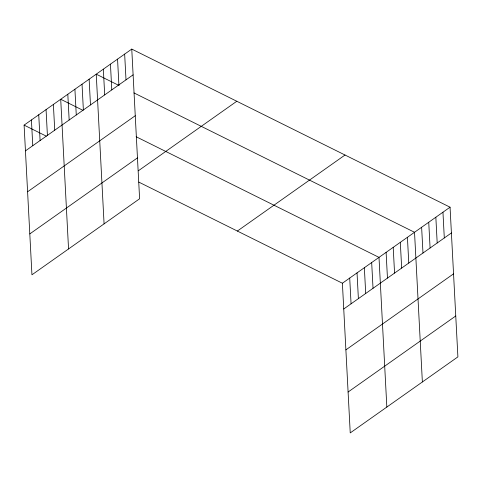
<?xml version="1.0" encoding="UTF-8"?>
<svg xmlns="http://www.w3.org/2000/svg" width="482" height="482" viewBox="0 0 482 482"><rect width="100%" height="100%" fill="white"/><g stroke="black" fill="none" stroke-linecap="round" stroke-linejoin="round"><path stroke-width="0.72" d="M131.761 49.086L139.605 198.771L31.945 274.806L24.1 125.121L131.761 49.086L450.055 207.194L457.9 356.879L350.239 432.914L342.395 283.229L450.055 207.194M25.45 150.872L133.11 74.837M27.595 191.77L135.255 115.734M29.8 233.909L137.466 157.873M138.286 170.833L236.801 101.262M237.355 231.053L345.022 155.017M343.744 308.98L451.405 232.945M345.883 349.878L453.55 273.842M348.094 392.017L455.755 315.981M119.126 85.549L96.237 74.174L104.082 223.865M133.942 92.906L414.526 232.282L422.371 381.973M82.922 110.306L60.708 99.268L68.552 248.953M136.117 136.725L378.997 257.376L386.841 407.061M24.1 125.121L46.32 136.159M138.798 182.094L342.395 283.229M442.952 212.213L444.302 237.963M435.842 217.231L437.192 242.982M428.739 222.244L430.089 248.001M421.63 227.263L422.979 253.02M407.423 237.301L408.772 263.052M400.313 242.319L401.663 268.07M393.21 247.338L394.559 273.089M386.106 252.357L387.456 278.108M371.676 262.545L373.026 288.296M364.356 267.715L365.705 293.466M357.035 272.884L358.385 298.641M349.715 278.06L351.065 303.811M124.657 54.105L126.007 79.855M117.554 59.123L118.903 84.874M110.444 64.142L111.794 89.893M103.341 69.161L104.69 94.912M89.128 79.193L90.477 104.949M82.024 84.211L83.374 109.968M74.915 89.23L76.264 114.981M67.811 94.249L69.161 120M53.382 104.437L54.731 130.188M46.061 109.607L47.411 135.364M38.741 114.782L40.09 140.533M31.42 119.952L32.77 145.703"/></g></svg>
